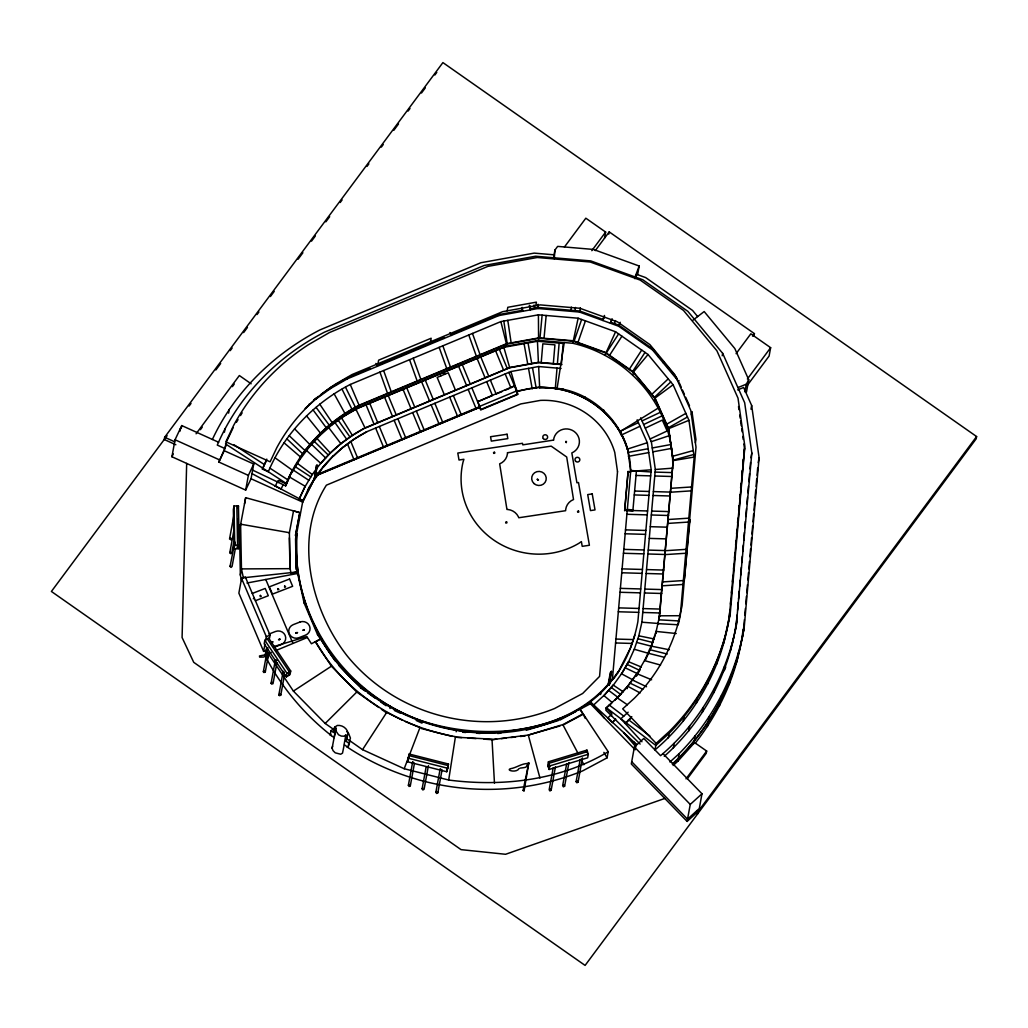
<?xml version="1.0" encoding="UTF-8"?>
<svg xmlns="http://www.w3.org/2000/svg" width="1028" height="1028" viewBox="0 0 1028 1028"><rect width="100%" height="100%" fill="white"/><g stroke="black" fill="none" stroke-linecap="round" stroke-linejoin="round"><path stroke-width="1.5" d="M186.672 463.422L182.084 637.527L193.739 662.34L461.045 849.629L505.583 854.281L664.795 798.448M554.066 257.964L554.31 254.841L534.187 253.119L480.86 262.731L319.811 329.975C273.628 353.863 234.333 392.131 212.346 439.534M554.259 258.786L554.94 250.048L557.651 246.386L593.387 249.431L639.185 266.021L637.604 274.694M541.216 362.563L542.81 343.827L554.927 344.855L553.334 363.591M555.261 388.931L557.022 368.101M557.382 363.938L559.142 343.121M624.626 510.775L628.044 471.775L630.549 471.531C631.179 415.248 569.216 373.575 516.84 391.861L517.829 394.02L480.808 409.465L478.675 404.788M628.134 471.312L624.716 510.299L632.785 511.07L632.991 509.965L627.337 509.438L627.054 511.006M627.286 509.747L612.328 680.215L612.572 678.904C569.332 734.249 485.28 741.573 422.367 721.039C345.331 694.504 290.024 615.399 296.681 533.416L296.951 569.589L297.323 567.495M627.337 509.438L630.755 470.438L636.409 470.965L632.888 510.543M637.142 419.835L647.332 442.695L651.199 469.796L637.887 621.58C634.109 642.012 626.116 661.762 613.819 678.57M672.762 468.151L655.324 469.488L641.896 622.21L659.128 623.533M278.292 482.53L278.678 480.436L286.054 483.777C300.022 449.917 326.583 421.943 359.08 405.238L506.418 343.725L539.058 337.852L573.251 340.756L605.505 352.437L633.441 372.007L655.029 398.054L668.663 428.663L673.211 460.595L659.128 618.316L659.59 615.811L680.266 615.708L694.183 457.049L688.94 420.298L673.109 384.755L648.038 354.506L615.592 331.774L578.134 318.217L538.415 314.825L500.854 321.597L350.252 384.472C314.041 403.117 284.152 434.099 268.295 471.749L262.397 469.089L266.805 459.118M659.513 616.235L673.211 460.595L694.183 457.049M656.185 743.321L622.685 708.857L634.289 698.32A181.879 175.518 10.4 0 0 678.069 623.585L682.091 605.775L696.007 447.116L690.765 410.365L674.933 374.822L649.863 344.573L617.417 321.841L579.959 308.284L540.24 304.892L502.679 311.664L352.077 374.539L335.938 383.868A181.879 175.518 10.4 0 0 276.75 447.797L270.12 461.816L225.864 441.809L233.497 425.669A230.606 222.536 10.4 0 1 308.554 344.624L329.448 332.545L487.889 266.393L537.271 257.501L590.239 262.012L640.187 280.091L683.466 310.405L716.889 350.754L738.014 398.144L744.889 446.473L730.253 613.382L725.048 636.448A230.606 222.536 10.4 0 1 669.536 731.204L656.185 743.321L654.964 749.939C696.097 715.025 724.367 664.319 729.88 610.465M730.433 604.104L730.857 599.337M731.409 592.976L731.833 588.209M732.386 581.848L732.938 575.487M733.504 569.126L733.915 564.359M734.48 557.998L734.891 553.231M735.598 545.29L736.009 540.522M736.575 534.162L736.986 529.394M737.551 523.034L737.963 518.266M738.657 510.312L739.081 505.545M739.633 499.184L740.057 494.417M740.61 488.056L741.034 483.288M741.728 475.334L742.152 470.567M742.704 464.219L743.128 459.439M729.045 620L744.516 448.568L743.861 443.993M664.281 756.312C704.694 720.332 731.962 668.971 737.166 614.962M737.577 610.195L738.271 602.267M738.554 599.093L739.248 591.151M739.672 586.384L740.224 580.036M740.635 575.269L741.342 567.34M741.753 562.573L742.319 556.225M742.73 551.458L743.283 545.11M743.707 540.342L744.4 532.401M744.825 527.647L745.377 521.299M745.788 516.531L746.495 508.59M746.906 503.836L747.459 497.475M747.883 492.72L748.435 486.36M748.859 481.605L749.553 473.664M749.977 468.896L750.53 462.549M736.189 626.078L751.828 452.975L744.67 402.732L722.671 353.349L687.848 311.33L642.77 279.744L590.74 260.906L535.562 256.216L484.214 265.468L324.462 332.16C277.406 356.369 238.188 396.255 217.281 445.085L224.657 448.426M695.031 743.475C720.808 710.682 738.4 670.899 743.09 629.354M743.205 632.837L744.413 619.627M744.735 615.386L745.39 608.525M745.801 603.77L746.405 596.369M746.778 592.668L747.472 584.739M747.896 579.985L748.487 572.583M748.859 568.882L749.463 561.481M749.887 556.726L750.581 548.798M750.954 545.097L751.545 537.695M751.931 534.007L752.625 526.079M752.946 521.838L753.64 513.91M754.012 510.222L754.616 502.808M755.027 498.053L755.721 490.125M756.094 486.437L756.698 479.022M757.071 475.334L757.675 467.933M742.396 637.283L744.208 627.35L759.101 457.678L751.661 405.507L743.63 387.492L737.693 389.908M539.996 337.929L542.116 315.146M544.03 338.276L546.164 315.493M571.067 310.263L571.362 307.102M575.115 310.61L575.41 307.449M523.111 790.416L524.113 790.789L528.816 762.763L523.111 790.416L524.113 790.789M528.122 763.059L529.137 763.444M564.244 342.542L556.958 389.226M273.795 646.599L306.819 636.525L311.42 643.772L320.749 638.799C369.887 726.462 493.35 760.335 579.843 708.845L608.203 751.712C560.697 780.226 502.962 787.062 448.683 780.034L455.455 736.652C398.067 726.706 344.688 692.512 315.416 641.639L331.414 666.195L356.78 692.037L378.818 707.482M167.114 435.654L51.4 591.46L585.099 965.408L976.189 438.789L976.6 436.54L442.901 62.592L164.66 437.26L164.236 439.509L175.839 444.751M226.597 441.539L224.232 450.701L253.736 464.039L251.038 478.752L245.666 490.099L171.92 456.753L175.043 439.766L181.75 425.579L218.617 442.258M179.861 431.362L180.414 428.419M181.211 428.535L181.75 425.579M245.666 490.099L248.365 475.386L218.874 462.047L225.929 445.741M224.412 432.21L225.081 428.599M228.601 413.127L229.283 409.401M233.998 505.982L233.356 509.541L234.088 548.721L238.547 548.695L239.203 545.136L238.457 505.956L233.998 505.982L234.744 545.161L234.088 548.721M230.028 538.171L231.416 538.518L231.069 539.854L229.54 539.019L233.87 515.413M230.812 552.73L231.814 552.717L230.825 553.706L229.797 552.73L233.844 530.692M238.021 508.32L238.457 505.956M232.11 551.149L233.844 541.705M235.258 549.119L232.084 566.428L231.082 567.417L230.054 566.441L234.872 541.987M241.619 580.961L240.346 575.037L239.498 530.319L240.616 524.19L289.395 532.697L290.063 568.15L290.924 573.161L297.272 571.966L296.976 573.585M244.536 503.81L245.666 497.68L299.816 512.625L295.486 535.434L299.816 512.625L293.533 510.89L289.292 533.211M236.928 548.695L237.584 545.148L236.838 505.969M240.346 575.037L241.464 568.908L240.616 524.19M269.49 638.349L270.068 635.214L245.319 576.978L241.567 578.43L238.869 593.143L263.618 651.379L267.37 649.927M282.983 485.062L281.081 489.058L275.26 485.974M252.618 470.117L285.668 485.858L292.35 470.207L274.926 457.73M285.668 485.858L292.35 470.207M264.826 640.277L264.183 643.824L286.337 676.899L290.063 674.586L290.718 671.027L268.565 637.964L264.826 640.277L286.979 673.34L286.337 676.899M263.618 651.379L264.967 644.016M265.507 641.086L266.316 636.666L241.567 578.43M308.708 405.34L308.901 404.287M291.888 472.726L299.932 459.426L300.394 456.907L283.985 442.76M268.835 652.729L265.263 672.119L263.9 672.53L263.348 671.708L267.781 647.601M267.203 659.783L268.321 653.654L266.291 648.886L265.173 655.016L267.203 659.783A246.322 237.712 10.4 0 0 331.324 735.573M305.149 408.489L318.243 396.448M314.799 479.344L317.369 465.337L316.56 465.324L314.658 478.56L302.926 500.636L299.238 498.965L305.162 486.27L288.752 476.555M299.932 459.426L309.312 446.974L309.775 444.469L294.548 428.74M299.238 498.965L305.162 486.27M302.656 502.101L308.837 487.747L315.879 476.118L302.656 502.101L251.038 478.752M276.879 662.739L273.011 683.684L271.649 684.108L271.096 683.273L275.427 659.668L276.995 660.451M308.451 489.829L308.837 487.747M296.925 463.05L312.358 474.563C325.568 454.826 344.02 438.892 365.03 427.918L509.759 367.497L538.454 362.331L561.416 364.285L563.177 343.468L537.451 341.27L503.836 347.323L355.842 409.118L341.296 417.522L352.424 435.448L340.923 443.71L330.348 453.052L320.8 463.371L305.252 449.352M309.312 446.974L319.926 435.499L320.389 432.994L306.498 415.826M315.57 399.288L330.463 388.571L330.656 387.517L347.425 377.829L370.08 368.371L369.887 369.412M314.774 477.93L316.56 465.324M315.493 478.2L317.999 474.872L318.384 472.777L315.84 476.272M284.627 674.304L280.76 695.262L279.41 695.673L278.845 694.851L283.188 671.245M471.865 387.852L479.845 407.152L318.025 474.718L323.961 465.851C335.886 451.806 350.548 440.228 366.867 431.683L510.942 371.532L538.646 366.533L561.07 368.448M319.926 435.499L331.697 425.117L332.147 422.611L319.734 404.145M288.701 675.422L289.356 671.875L267.203 638.799M330.348 453.052L317.241 438.75M335.102 660.875L317.575 634.713L304.121 603.05L304.506 600.956M330.463 388.571L347.233 378.882L347.425 377.829M323.781 466.853L333.252 455.828M331.697 425.117L344.47 415.929L344.933 413.423L334.126 393.801M340.923 443.71L328.202 426.941L323.807 430.809M333.136 456.445L343.532 446.756M344.47 415.929L358.618 407.756L359.08 405.238L350.252 384.472M317.575 634.713L317.96 632.618M343.468 447.077L354.699 438.712M352.424 435.448L365.03 427.918L355.842 409.118M377.97 363.732L378.625 360.173L431.182 338.225L430.526 341.784M331.414 666.195L293.404 691.099L268.321 653.654L271.212 652.459M608.756 683.44L608.229 684.031L610.336 672.53L611.39 671.348L609.36 684.648L608.563 684.494C580.486 718.469 533.789 729.816 491.615 732.758C432.788 733.555 374.745 707.38 337.12 662.019L337.235 661.389M347.143 736.009L345.832 735.084L344.084 744.593L348.042 747.369L348.813 743.193L346.166 741.342L348.029 732.951C347.001 728.171 342.118 724.881 337.312 725.447L334.614 727.22L335.925 728.145L334.177 737.654L330.219 734.891L330.99 730.702L334.396 728.235M330.99 730.702L333.625 732.553L334.614 727.22M344.072 745.39L342.517 753.126L340.679 754.231L335.218 752.817L333.059 750.658L332.108 748.23L335.925 728.145M356.78 692.037L325.182 723.468L293.404 691.099M365.184 691.099L361.265 688.349L361.65 686.267M443.929 338.508L444.122 337.467L377.482 365.287L377.289 366.328L375.888 363.449M402.501 720.217L386.695 712.404L362.537 749.656L348.376 739.723M389.972 708.472L390.357 706.377M407.448 761.761L409.183 754.038L448.478 764.022L447.822 767.582L446.743 771.745L407.448 761.761L408.527 757.597M408.129 759.114L409.183 754.038M516.75 392.323L517.045 390.756L514.732 385.718L477.609 401.742L492.425 395.562L486.668 381.658M414.374 763.753L410.326 785.79L409.105 786.484L408.373 785.289L412.703 761.684M477.724 401.177L480.719 409.941L517.739 394.482L515.606 389.805M422.367 721.039L421.981 723.121L416.16 720.461M347.233 378.882L498.888 315.557L499.081 314.517L522.622 310.276L522.185 307.385M507.164 310.854L507.806 307.295L536.41 302.142L535.768 305.702M428.419 765.68L424.089 789.286L422.855 789.979L422.122 788.784L426.17 766.747M358.618 407.756L505.956 346.23L506.418 343.725L500.854 321.597M364.979 428.188L509.708 367.754L503.836 347.323M522.622 310.276L522.43 311.317L521.736 308.233M441.886 770.743L437.838 792.781L436.617 793.475L435.872 792.28L440.202 768.674M514.732 385.718L510.929 387.839L505.185 373.935M530.14 305.958L530.371 309.891L529.33 305.252M446.743 771.745L448.478 764.022M447.424 769.098L448.079 765.539L408.784 755.554M456.162 731.808L456.548 729.726M498.888 315.557L538.017 308.516L538.119 304.275M553.809 256.216L554.94 250.048M505.956 346.23L538.595 340.358L538.415 314.825M509.708 367.754L538.402 362.588L537.451 341.27M557.099 388.443L539.764 386.965L539.61 387.749C578.456 386.194 616.157 411.727 627.376 449.249L627.517 448.465C617.918 417.188 589.776 392.221 557.125 388.288M483.957 739.145L491.898 739.685L528.302 735.071L563.151 724.509L583.133 713.805L585.266 718.443M562.779 389.728L562.946 388.79M672.749 463.101C671.811 405.507 628.249 355.958 572.789 343.275L578.134 318.217M678.891 380.501L678.698 381.555L652.523 349.957L618.625 326.21L579.509 312.049L580.37 307.873M604.503 238.213L605.633 232.071L585.831 218.193L564.436 247.016M608.794 234.114L609.206 231.891L754.411 333.625L753.999 335.848M584.611 397.63L584.791 396.692M526.683 728.197L526.297 730.291L558.268 720.589M604.027 316.688L602.871 320.505L604.567 316.11M611.647 319.451L610.491 323.267L612.187 318.86M605.042 354.943L615.592 331.774M618.625 326.21L620.218 322.291M603.539 410.892L603.706 409.941M636.088 276.776L636.55 274.283L645.687 277.599L692.576 310.443L697.665 316.598M548.425 761.799L547.77 765.359L549.145 769.471L587.656 757.79L588.312 754.244L586.937 750.119L548.425 761.799L549.8 765.911L549.145 769.471M548.271 766.849L548.926 763.303L587.438 751.622M560.183 718.045L559.797 720.127L576.387 711.247M555.48 766.631L551.149 790.236L549.941 790.969L549.158 789.8L553.205 767.775M618.149 428.522L618.316 427.584M620.462 433.726L620.951 431.066L657.971 408.219M632.978 374.526L633.441 372.007L648.038 354.506M568.959 762.532L564.629 786.15L563.421 786.883L562.637 785.713L566.685 763.688M652.523 349.957L652.716 348.903L618.817 325.156L610.683 322.214M630.755 470.438L630.472 472.006L628.044 471.775M582.401 757.944L578.096 782.064L576.901 782.796L576.117 781.627L580.165 759.602M579.149 709.77L590.432 703.73L590.817 701.649M593.541 704.887L604.387 718.097M636.409 470.965L651.007 471.968M657.971 356.523L658.164 355.482L652.716 348.903M586.5 752.496L586.937 750.119M600.583 694.517L600.956 692.435M654.566 400.573L655.029 398.054L673.109 384.755M663.06 362.678L663.253 361.625L676.938 378.15M669.819 435.474L651.264 441.68L640.65 417.831M608.679 683.864L610.863 671.939L611.66 672.094M608.82 685.368L611.39 671.348M609.36 684.648L610.105 682.271M651.636 679.791L636.833 673.636L627.633 686.203L617.173 697.819L606.302 707.688L605.839 710.207L640.11 744.079M613.241 685.085L603.783 695.802L613.241 685.085L623.238 691.818M617.854 672.903L630.524 647.846L634.829 635.124M655.324 469.488L651.315 441.41M611.416 715.951L611.801 713.856L606.224 708.112L611.66 703.178M611.043 714.935L607.741 717.942L612.2 722.53L615.656 719.047M614.924 700.209L617.173 697.819L627.376 704.771M346.654 746.688A246.322 237.712 10.4 0 0 582.773 770.82L607.085 757.842L608.203 751.712M668.2 431.169L668.663 428.663L688.94 420.298M628.583 661.724L621.465 674.047L628.583 661.724L641.305 667.031M627.17 688.709L627.633 686.203L640.084 692.936M647.653 653.101L634.315 649.285L638.812 635.818L654.052 638.941M638.812 635.818L641.947 621.953M636.833 673.636L636.371 676.141L640.303 669.434M660.554 665.052L644.607 660.644L651.122 646.111L669.177 649.747M691.394 414.747L691.96 411.611L695.956 439.599L695.378 442.734M651.122 646.111L650.66 648.617L655.106 635.407M737.063 621.272C728.12 673.16 700.89 721.707 660.554 755.683L643.798 738.451L634.404 746.97L631.295 763.971L687.128 821.423L696.521 812.891L696.933 810.642L697.973 811.722L697.562 813.97L696.521 812.891M676.244 633.518L656.07 631.423L655.607 633.942L659.59 615.811M689.338 523.124L689.994 519.577L684.481 578.494M722.221 355.752L722.671 353.349M668.328 737.808L669.164 733.285C700.813 701.366 722.221 659.77 729.867 615.476M673.314 748.101L674.201 743.295M683.247 721.245L684.083 716.722M744.927 391.874L746.341 384.164L748.731 379.769L734.814 348.531L704.167 311.548L692.833 320.273M673.147 765.513L677.786 761.298L679.2 753.588C713.111 719.382 736.022 674.805 744.208 627.35M746.469 392.118L748.731 379.769M688.773 730.947L689.647 726.141M696.38 703.293L697.215 698.77M750.98 409.221L751.661 405.507M743.681 453.091L744.516 448.568M677.786 761.298L693.759 743.552L695.172 735.842M702.368 712.365L703.242 707.56M707.598 684.16L708.42 679.636M736.087 353.683L750.838 333.804L770.64 347.682L769.098 356.048L746.778 386.117M750.941 457.794L751.828 452.975M687.128 821.423L690.251 804.423L701.983 793.77L662.906 753.55M716.773 664.011L717.608 659.488M707.405 726.565L709.23 716.632M713.972 692.564L714.845 687.745M723.828 643.065L724.663 638.542M758.189 462.651L759.101 457.678M693.759 743.552L694.504 742.537L706.66 751.057L706.249 753.28L687.488 778.556M723.468 671.708L724.355 666.902M701.983 793.77L699.284 808.522L687.539 819.175L631.706 761.722M719.407 706.082L721.232 696.149M730.779 650.017L731.666 645.211M729.225 684.519L731.049 674.586M736.78 662.096L738.605 652.163M239.498 530.319L245.666 497.68M296.295 535.498L303.042 500.006M263.348 671.708L264.299 670.68L265.365 671.618M271.096 683.273L272.047 682.258M278.845 694.851L279.809 693.836L280.875 694.774M679.971 617.018L678.223 624.767L657.83 623.623M732.347 643.528L733.696 637.54M734.712 633.055L735.727 628.558M743.295 632.31C734.635 682.412 709.911 729.854 672.389 764.344M332.108 748.23L332.622 746.187M347.053 738.284L346.166 741.342M349.674 742.293L348.042 747.369M229.797 552.73L230.786 551.74M230.054 566.441L230.542 565.593M651.045 646.522L656.07 631.423M737.693 657.136C725.935 697.626 703.589 735.213 672.492 763.817M574.138 341.078L581.63 319.477M577.954 342.465L585.433 320.852M614.5 323.589L615.541 320.595M603.346 318.41L604.438 315.455M634.777 277.753L639.185 266.021M634.893 278.691L636.55 274.283M362.537 749.656L404.197 768.726L419.938 727.631L405.392 721.54M253.286 598.759L254.34 598.347M628.532 661.981L634.366 649.028M645.52 659.912L650.017 650.03M171.92 456.753L173.269 453.926M227.162 440.357L233.112 427.764M218.874 462.047L224.232 450.701M248.365 475.386L253.736 464.039M262.397 469.089L266.458 460.505M275.183 486.398L277.766 480.95M576.117 781.627L577.325 780.894L578.096 782.064M408.373 785.289L409.594 784.595L410.326 785.79M422.122 788.784L422.829 788.09M435.872 792.28L436.579 791.586M644.684 660.22L636.756 674.047L627.555 686.627L617.096 698.23M236.401 422.341L238.046 419.63M240.501 415.556L242.145 412.845M317.369 465.337L314.439 478.187L314.851 477.506M305.123 486.527L312.409 474.306M606.276 352.977L618.612 333.894M609.578 355.29L621.914 336.207M629.367 369.155L641.716 350.073M632.67 371.468L645.019 352.386M612.534 679.071L609.18 683.427M609.989 682.9L618.034 671.914M613.189 685.355L621.516 673.777L633.556 680.253M537.169 479.421C540.561 480.539 536.385 479.395 537.824 479.883M189.101 406.021L191.015 403.451M215.88 369.951L220.66 363.514M230.221 350.638L232.135 348.055M243.61 332.597L247.44 327.444M257 314.568L258.915 311.998M270.39 296.539L274.219 291.387M298.12 259.184L302.9 252.747M311.51 241.143L315.339 236.003M325.85 221.83L329.68 216.677M340.204 202.503L342.106 199.933M366.97 166.446L368.885 163.863M381.324 147.12L383.226 144.55M393.75 130.376L398.53 123.938M408.09 111.05L410.005 108.48M421.48 93.021L425.309 87.868M434.87 74.993L436.784 72.41M196.091 433.79L239.357 375.541L251.128 383.791M200.396 429.678L202.272 427.147M232.367 386.631L234.243 384.086M591.807 250.691L605.633 232.071M595.289 250.626L609.206 231.891M330.219 734.891L330.772 734.146M348.813 743.193L350.445 738.117L348.595 733.401L346.847 731.666M752.535 336.156L754.411 333.625M747.382 378.998L770.64 347.682M686.023 778.851L706.66 751.057M697.973 811.722L976.6 436.54M300.317 457.331C315.21 435.551 335.616 417.818 359.003 405.662L506.341 344.149L538.98 338.263L573.174 341.18L605.428 352.848L633.364 372.432L654.952 398.478L668.585 429.074L673.134 461.007M323.961 465.851L314.26 477.866M651.88 394.264L668.226 378.857M654.425 397.335L670.77 381.941M612.2 722.53L615.579 719.471M628.134 712.186L620.861 718.79L641.947 741.753M631.796 716.644L625.32 723.391L631.243 718.007M669.164 733.285L655.8 745.416L606.302 707.688M669.922 762.005L679.2 753.588M313.823 399.956L315.763 398.234M320.723 394.662L330.656 387.517M331.466 424.59L334.743 422.238L346.719 439.316M335.822 421.454L337.981 419.912L349.957 436.99M519.063 768.571C516.519 773.159 505.802 770.319 510.274 768.764C516.634 767.775 521.414 763.47 528.071 763.483C525.257 767.505 528.302 767.132 520.129 768.122M315.313 642.166L320.749 638.799M286.979 673.34L290.718 671.027M345.832 735.084L343.994 736.202L341.322 736.087L338.533 734.776L335.424 730.188M354.686 438.84L366.867 431.683M441.911 769.612L440.485 769.612M666.671 424.204L685.856 413.372M668.277 427.815L687.462 416.982M619.576 431.503L638.401 422.636M642.153 420.863L660.978 411.997M621.182 435.114L640.007 426.247M643.772 424.474L662.597 415.608M645.378 428.085L662.328 420.105L667.159 430.95L650.21 438.93M499.081 314.517L451.523 334.37L451.331 335.424L449.917 332.545M502.049 391.552L496.126 394.02L490.382 380.116M505.005 390.306L509.451 388.455M480.025 406.214L517.045 390.756M318.14 474.088L479.96 406.523M317.999 474.872L479.819 407.306M275.53 650.673L307.243 637.54M738.027 387.543L746.341 384.164M266.959 655.671L263.438 657.085L259.647 657.136L259.493 655.954L267.421 654.412M271.598 642.192C275.607 640.804 270.377 643.207 272.15 641.986M296.835 632.85L296.077 633.145L296.475 632.554M271.752 642.564L272.497 642.282M252.22 593.477L265.211 588.44L268.308 595.726L255.317 600.763M268.912 634.07L275.645 631.449A7.299 7.042 10.4 0 1 285.167 635.394A7.299 7.042 10.4 0 1 281.222 644.556L274.476 647.165M266.316 636.666L270.068 635.214M279.989 639.377C275.889 640.714 281.518 638.349 279.231 639.66M295.923 632.773L297.58 632.554L296.077 633.132M304.314 629.946C300.227 631.282 305.843 628.918 303.568 630.241M279.076 639.3L279.834 639.005M303.414 629.868L304.159 629.586M627.414 449.095L647.332 442.695M560.016 725.948L528.302 735.071L539.957 778.055M549.8 765.911L588.312 754.244M672.595 456.291L693.257 450.585M673.147 460.171L693.81 454.479M246.951 583.03L297.773 573.431M627.89 452.461L648.193 448.722M652.253 447.964L670.988 444.52M628.442 456.342L648.745 452.603M652.806 451.857L671.541 448.401M530.564 308.837L538.209 307.462L579.702 310.996L603.063 319.464M516.981 391.077L539.764 386.965M497.693 733.517L500.88 733.157M491.898 739.685L496.64 739.158M501.368 738.618L506.11 738.091M510.839 737.551L515.581 737.025M520.309 736.485L525.051 735.958M297.272 571.966L243.379 577.787L241.464 568.908L289.96 568.664L289.382 537.837M630.588 471.377L651.199 469.796M670.77 488.326L691.561 486.964M670.436 492.232L691.214 490.857M668.033 519.525L688.824 518.163M667.699 523.432L688.477 522.057M665.309 550.725L686.087 549.35M664.962 554.619L685.74 553.257M662.572 581.925L683.35 580.55M662.225 585.819L683.003 584.457M234.744 545.161L239.203 545.136M413.963 762.879L412.703 762.185M655.093 472.096L672.363 472.597M635.959 475.45L650.66 475.874M654.746 475.99L672.029 476.491M634.597 491.037L649.298 491.474M653.384 491.59L670.654 492.091M634.25 494.943L648.951 495.367M653.037 495.483L670.32 495.997M627.17 510.376L647.589 510.967M651.675 511.083L668.945 511.584M626.823 514.27L647.242 514.874M651.328 514.989L668.611 515.491M650.3 526.683L667.146 527.171M625.448 529.87L645.88 530.461M625.114 533.776L645.533 534.367M649.272 538.389L666.118 538.878M623.739 549.376L644.17 549.967M648.244 550.083L665.527 550.584M623.405 553.27L643.824 553.861M647.91 553.976L665.18 554.49M622.03 568.869L642.449 569.461M646.535 569.576L663.818 570.077M621.696 572.763L642.114 573.367M646.201 573.483L663.471 573.984M620.321 588.363L640.74 588.954M644.826 589.083L662.109 589.584M619.987 592.269L640.405 592.86M644.492 592.976L661.762 593.477M618.612 607.869L639.03 608.46M643.117 608.576L660.4 609.077M618.278 611.763L638.696 612.354M642.783 612.47L660.053 612.984M615.875 639.056L633.338 639.57M615.541 642.963L632.053 643.438M658.691 619.807L679.084 620.951M462.561 732.257L465.761 732.476M476.953 733.247L480.153 733.465M461.713 737.616L455.353 737.179L492.001 739.171L494.468 783.182M468.074 738.053L476.015 738.592M538.017 308.516L579.509 312.049M538.595 340.358L572.789 343.275M538.402 362.588L561.918 364.593M284.255 672.183L283.342 671.721M649.529 649.593L667.211 654.052M647.91 653.165L664.114 657.252M421.39 728.544L452.269 736.395M408.09 758.201L447.398 768.186M404.197 768.726L448.683 780.034M637.835 638.709L652.844 642.539M636.589 642.423L651.598 646.252M175.043 439.766L219.285 459.773M164.66 437.26L174.799 441.847M394.341 710.464L400.162 713.136M627.029 664.358L639.416 670.256M625.05 667.75L637.437 673.648M632.233 679.919L646.548 686.743M629.907 683.093L642.796 689.235M563.845 784.981L564.629 786.15M550.365 789.067L551.149 790.236M251.976 473.625L302.926 500.636M233.793 444.661L264.26 464.489M269.966 468.203L287.801 479.806M225.479 443.903L286.131 483.353M294.869 466.429L310.816 476.915M292.839 469.796L308.786 480.282M537.4 479.099L538.068 479.562M367.793 692.923L375.618 698.41M380.835 702.073L386.065 705.722M381.414 709.294L386.605 712.931M325.182 723.468L334.203 729.79M611.185 687.372L620.771 694.555M608.537 690.315L618.124 697.485M609.231 705.028L623.79 716.13M628.455 719.677L649.902 736.022M611.866 702.214L603.834 695.532L593.49 705.144L590.702 702.278L636.628 744.503M289.266 435.743L305.085 450.688M286.889 438.892L302.707 453.836M234.911 543.683L234.384 542.835M314.529 441.68L328.305 455.044M310.7 443.466L325.619 457.948M339.073 665.746L361.265 688.349M634.404 746.97L690.251 804.423M590.432 703.73L635.188 749.785M633.505 741.638L636.036 744.568M623.636 732.566L635.998 746.906M316.084 407.358L329.243 425.181M313.116 409.992L326.274 427.802M337.12 662.019C308.528 625.975 293.623 580.023 296.565 534.033M437.555 791.83L437.838 792.781M579.843 708.845L583.043 714.331L563.048 725.036L578.186 753.627M603.886 752.355L607.085 757.842M581.051 759.178L583.904 764.716M345.511 387.222L355.457 407.332M342.054 389.214L352 409.337M679.341 382.981L681.243 387.26M682.515 390.113L684.43 394.405M685.702 397.258L689.518 405.816M265.764 579.484L292.62 642.667M499.3 349.224L507.292 368.525M508.886 372.393L516.866 391.694L510.942 371.532M495.599 350.766L503.591 370.08M480.796 356.947L488.775 376.261M477.095 358.489L485.075 377.803M462.292 364.67L470.271 383.984M458.591 366.225L466.571 385.526M468.164 389.394L476.144 408.694M455.468 390.165L448.272 372.791L437.17 377.417L444.353 394.803M443.775 372.406L444.571 374.333M453.361 395.574L461.341 414.888M440.074 373.948L440.871 375.875M449.66 397.116L457.64 416.43M425.271 380.129L433.251 399.442M434.844 403.297L442.837 422.611M421.57 381.671L429.55 400.984M431.143 404.839L439.136 424.153M406.767 387.852L414.747 407.165M416.34 411.033L424.32 430.334M403.053 389.406L411.046 408.707M412.639 412.575L420.619 431.876M388.25 395.587L396.23 414.888M397.836 418.756L405.816 438.069M384.549 397.129L392.529 416.443M394.135 420.298L402.115 439.611M369.746 403.31L377.726 422.624M379.319 426.479L387.312 445.792M366.045 404.852L374.025 424.166M375.618 428.034L383.611 447.334M350.869 441.642L357.693 458.154M347.541 444.083L353.992 459.696M472.469 333.445L480.089 354.724M468.768 334.999L476.388 356.266M442.85 345.819L450.482 367.086M439.149 347.361L446.782 368.628M413.243 358.181L420.863 379.448M409.542 359.723L417.162 380.99M383.624 370.543L391.244 391.809M379.923 372.085L387.543 393.351M304.121 603.05L296.437 568.047L295.781 533.802M528.032 342.966L531.746 363.539M532.491 367.651L536.205 388.211M524.062 343.686L527.775 364.246M528.52 368.358L532.234 388.931M534.072 305.008L534.534 308.13M507.793 320.351L511.147 342.877M503.823 321.057L507.177 343.596M738.515 406.535L738.965 409.684M739.736 415.094L740.173 418.139M740.61 421.184L741.252 425.746M741.689 428.792L742.126 431.824M742.781 436.399L743.205 439.431M627.517 448.465L630.704 470.747M538.646 366.533L539.649 387.595M295.55 538.543L296.141 569.666M237.982 518.909L238.278 534.586M238.483 545.56L238.547 548.695M725.704 667.043A238.727 230.375 10.4 0 1 724.65 669.922M553.552 440.1L522.777 444.854L522.507 443.299L457.794 453.04L459.002 460.017L463.911 459.272L463.024 462.125A77.049 74.35 10.4 0 0 493.401 539.816A77.049 74.35 10.4 0 0 578.88 543.311L581.385 541.589L582.221 546.343L589.404 545.264L578.507 482.543L576.914 482.787L571.838 452.924A12.978 12.529 10.4 0 0 573.971 431.323A12.978 12.529 10.4 0 0 553.552 440.1M507.498 452.718L507.421 453.926A12.978 12.529 10.4 0 1 499.659 463.859L506.945 509.464L507.665 509.477A12.978 12.529 10.4 0 1 518.356 516.711L518.793 517.752L565.618 510.698L565.696 509.425A12.978 12.529 10.4 0 1 573.521 499.531L566.698 457.01L551.175 446.139L507.498 452.718M617.52 471.711L599.568 676.411L582.658 693.489L554.542 708.536A176.084 169.928 10.4 0 1 347.053 655.748C310.829 609.565 293.134 537.451 326.377 485.177L520.785 403.927L540.407 400.393A72.757 70.2 10.4 0 1 614.783 452.5L617.52 471.711M260.328 595.418L260.238 596.664L261.305 596.253L260.328 595.418M277.933 588.607L277.83 589.841L278.896 589.429L277.933 588.607M284.666 585.999L284.576 587.232L285.63 586.821L284.666 585.999M565.657 441.565L566.261 442.67L566.454 441.449L565.657 441.565M289.549 579.021L269.336 586.847L272.433 594.133L292.646 586.294L289.549 579.021M299.983 622.03L293.25 624.639A7.299 7.042 10.4 0 0 289.292 633.801A7.299 7.042 10.4 0 0 298.814 637.745L305.547 635.124A7.299 7.042 10.4 0 0 309.505 625.962A7.299 7.042 10.4 0 0 299.983 622.03M507.061 434.24L490.549 436.72L491.32 441.115L507.832 438.622L507.061 434.24M494.558 452.281L493.556 452.423L493.723 453.399L494.725 453.245L494.558 452.281M592.231 493.915L587.708 494.596L590.483 510.595L595.019 509.914L592.231 493.915M506.663 521.967L505.66 522.121L505.827 523.085L506.83 522.931L506.663 521.967M578.558 511.134L577.556 511.289L577.723 512.252L578.725 512.111L578.558 511.134M543.337 438.57A2.429 2.352 10.4 0 0 547.487 437.954A2.429 2.352 10.4 0 0 544.801 434.78A2.429 2.352 10.4 0 0 543.337 438.57M534.007 483.558A7.299 7.042 10.4 0 0 546.074 480.127A7.299 7.042 10.4 0 0 536.834 471.685A7.299 7.042 10.4 0 0 534.007 483.558M575.539 461.135A2.429 2.352 10.4 0 0 579.689 460.518A2.429 2.352 10.4 0 0 577.004 457.344A2.429 2.352 10.4 0 0 575.539 461.135"/></g></svg>
